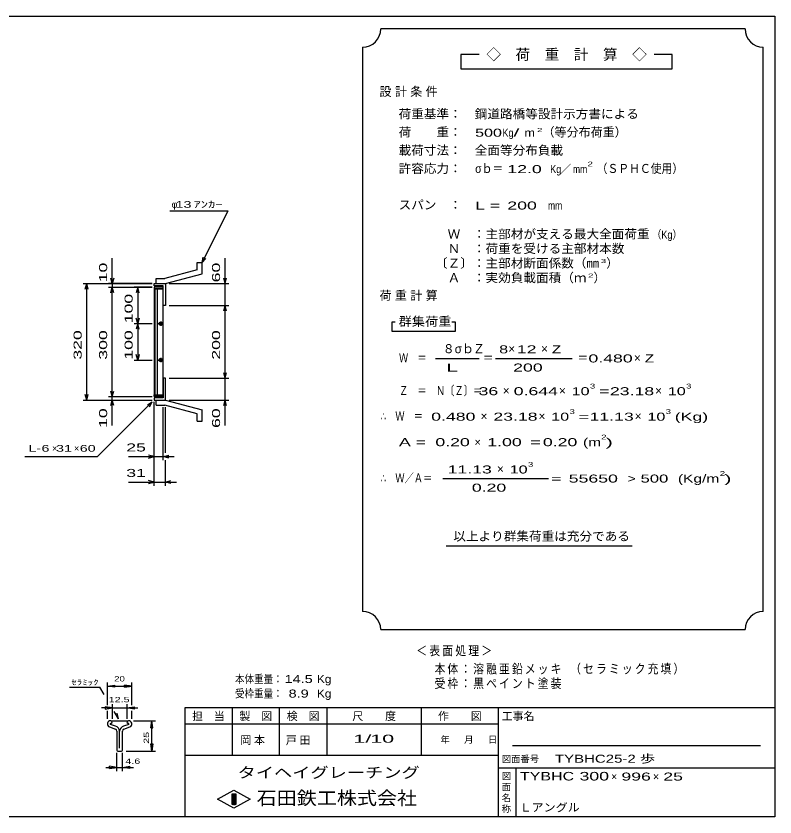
# Model space of a CAD drawing. Units: millimetres, scale not verified. Extents: x -1820 to 1724, y -1285 to 1059.
# Drawn here: x -359 to 1724, y -1141 to 1059 of the extents above; entities that cross this region are included whole.
import ezdxf
from ezdxf.enums import TextEntityAlignment as Align

# ---------------------------------------------------------------- set-up
doc = ezdxf.new("R2010")
doc.units = ezdxf.units.MM
doc.header["$LTSCALE"] = 10
for name, color, linetype, lineweight in [('0_2', 150, 'Continuous', 25), ('16', 3, 'Continuous', 25), ('19', 6, 'Continuous', 25), ('22', 2, 'Continuous', 25), ('32', 4, 'Continuous', 25)]:
    doc.layers.add(name, color=color, linetype=linetype, lineweight=lineweight)
doc.styles.add('ベクトル', font='')
doc.styles.get('ベクトル').set_extended_font_data('ベクトル')

msp = doc.modelspace()

# ---------------------------------------------------------------- linework, layer by layer
at = {"layer": '0_2'}
for p, q in [((-1736, 1059), (1724, 1059)), ((1724, 1059), (1724, -1141)), ((1724, -841), (104, -841)), ((104, -841), (104, -1141)), ((234, -841), (234, -971)), ((364, -971), (364, -841)), ((494, -841), (494, -971)), ((754, -971), (754, -841)), ((964, -841), (964, -1141)), ((964, -886), (104, -886)), ((1684, -946), (1004, -946)), ((104, -971), (964, -971)), ((964, -1006), (1724, -1006)), ((1014, -1141), (1014, -1006)), ((194, -1092), (239, -1067)), ((234, -1077), (244, -1077)), ((234, -1107), (234, -1077)), ((234, -1077), (236, -1077)), ((236, -1077), (236, -1107)), ((238, -1107), (238, -1077)), ((238, -1077), (240, -1077)), ((239, -1067), (284, -1092)), ((240, -1077), (240, -1107)), ((242, -1107), (242, -1077)), ((242, -1077), (244, -1077)), ((244, -1077), (244, -1107)), ((244, -1077), (244, -1107)), ((239, -1117), (194, -1092)), ((284, -1092), (239, -1117)), ((244, -1107), (234, -1107)), ((236, -1107), (238, -1107)), ((240, -1107), (242, -1107)), ((1724, -1141), (-1736, -1141))]:
    msp.add_line(p, q, dxfattribs=at)
at = {"layer": '16'}
for p, q in [((45, 314), (20, 314)), ((20, 314), (20, 309.5)), ((20, 309.5), (45, 309.5)), ((20, 309.5), (20, 18.5)), ((45, 309.5), (20, 309.5)), ((22, 309.5), (22, 18.5)), ((29, 18.5), (29, 309.5)), ((45, 309.5), (45, 314)), ((45, 18.5), (45, 309.5)), ((38, 220), (38, 208)), ((30, 214), (46, 214)), ((40, 217), (36, 217)), ((36, 211), (40, 211)), ((30, 114), (46, 114)), ((40, 117), (36, 117)), ((36, 111), (40, 111)), ((38, 120), (38, 108)), ((20, 18.5), (45, 18.5)), ((20, 14), (20, 18.5)), ((20, 18.5), (45, 18.5)), ((45, 14), (20, 14)), ((45, 18.5), (45, 14))]:
    msp.add_line(p, q, dxfattribs=at)
for centre, radius, start, end in [((36, 214), 3, 90, 270), ((38, 214), 4, 46.6, 133.4), ((38, 214), 4, 226.6, 313.4), ((40, 214), 3, 270, 90), ((36, 114), 3, 90, 270), ((38, 114), 4, 46.6, 133.4), ((38, 114), 4, 226.6, 313.4), ((40, 114), 3, 270, 90)]:
    msp.add_arc(centre, radius, start, end, dxfattribs=at)
at = {"layer": '19'}
for p, q in [((138, 382), (152, 382)), ((138, 362), (138, 382)), ((152, 351), (152, 382)), ((138, 362), (49, 338)), ((26, 338), (49, 338)), ((26, 324), (26, 338)), ((51, 324), (152, 351)), ((20, 318), (20, 324)), ((20, 324), (50, 324)), ((45, 318), (20, 318)), ((26, 324), (51, 324)), ((45, 264), (45, 318)), ((50, 324), (51, 323)), ((51, 323), (51, 264)), ((51, 264), (45, 264)), ((51, 64), (45, 64)), ((45, 64), (45, 10)), ((51, 5), (51, 64)), ((20, 10), (20, 4)), ((45, 10), (20, 10)), ((20, 4), (50, 4)), ((26, 4), (51, 4)), ((26, -10), (26, 4)), ((50, 4), (51, 5)), ((51, 4), (152, -23)), ((26, -10), (49, -10)), ((138, -34), (49, -10)), ((138, -54), (138, -34)), ((152, -54), (152, -23)), ((138, -54), (152, -54))]:
    msp.add_line(p, q, dxfattribs=at)
at = {"layer": '22', "color": 4}
for p, q in [((1642, 1023.5), (642, 1023.5)), ((592, 973.5), (592, -576.5)), ((1692, -576.5), (1692, 973.5)), ((912, 953.5), (862, 953.5)), ((862, 953.5), (862, 913.5)), ((1442, 953.5), (1392, 953.5)), ((1442, 913.5), (1442, 953.5)), ((862, 913.5), (1442, 913.5)), ((63, 524), (223, 524)), ((152, 382), (223, 524)), ((152, 382), (155, 396.6)), ((-95, 324), (-95, 394)), ((152, 382), (162, 393)), ((215, 324), (215, 394)), ((-95, 324), (-99, 339)), ((-91, 339), (-95, 324)), ((215, 324), (211, 339)), ((215, 324), (219, 339)), ((-175, 324), (15, 324)), ((-169, 309), (-165, 324)), ((-161, 309), (-165, 324)), ((-165, 4), (-165, 324)), ((15, 324), (-105, 324)), ((-105, 314), (15, 314)), ((-99, 299), (-95, 314)), ((-95, 324), (-95, 314)), ((-91, 299), (-95, 314)), ((-95, 14), (-95, 314)), ((15, 314), (-35, 314)), ((-25, 314), (-29, 299)), ((-21, 299), (-25, 314)), ((-25, 314), (-25, 214)), ((61, 324), (225, 324)), ((215, 264), (215, 324)), ((61, 264), (225, 264)), ((211, 249), (215, 264)), ((219, 249), (215, 264)), ((215, 64), (215, 264)), ((-25, 214), (-29, 229)), ((-21, 229), (-25, 214)), ((-35, 214), (15, 214)), ((-25, 214), (-29, 199)), ((-21, 199), (-25, 214)), ((-25, 214), (-25, 114)), ((682, 218.5), (672, 218.5)), ((672, 218.5), (672, 193.5)), ((847, 218.5), (837, 218.5)), ((847, 193.5), (847, 218.5)), ((672, 193.5), (847, 193.5)), ((-35, 114), (15, 114)), ((-25, 114), (-29, 129)), ((-21, 129), (-25, 114)), ((792, 118.5), (912, 118.5)), ((957, 118.5), (1167, 118.5)), ((215, 64), (211, 79)), ((215, 64), (219, 79)), ((61, 64), (225, 64)), ((215, 4), (215, 64)), ((-95, 14), (-99, 29)), ((-95, 14), (-91, 29)), ((-175, 4), (15, 4)), ((-165, 4), (-169, 19)), ((-165, 4), (-161, 19)), ((-105, 14), (15, 14)), ((-105, 4), (15, 4)), ((-99, -11), (-95, 4)), ((-95, 4), (-95, 14)), ((-91, -11), (-95, 4)), ((-95, -66), (-95, 4)), ((61, 4), (225, 4)), ((211, -11), (215, 4)), ((219, -11), (215, 4)), ((215, -66), (215, 4)), ((-135, -151), (15, -1)), ((2, -9), (15, -1)), ((7, -14), (15, -1)), ((20, -161), (20, -1)), ((20, -231), (20, -1)), ((45, -161), (45, -15)), ((51, -141), (51, -15)), ((-335, -151), (-135, -151)), ((-50, -151), (20, -151)), ((20, -151), (5, -147)), ((5, -155), (20, -151)), ((20, -151), (45, -151)), ((45, -151), (60, -147)), ((60, -155), (45, -151)), ((45, -151), (75, -151)), ((51, -231), (51, -161)), ((20, -221), (5, -217)), ((51, -221), (66, -217)), ((812, -211.5), (1102, -211.5)), ((-50, -221), (20, -221)), ((5, -225), (20, -221)), ((20, -221), (51, -221)), ((66, -225), (51, -221)), ((51, -221), (81, -221)), ((822, -396.5), (1332, -396.5)), ((642, -626.5), (1642, -626.5))]:
    msp.add_line(p, q, dxfattribs=at)
for centre, start, end in [((592, 1023.5), 270, 0), ((1692, 1023.5), 180, 270), ((592, -626.5), 0, 90), ((1692, -626.5), 90, 180)]:
    msp.add_arc(centre, 50, start, end, dxfattribs=at)
at = {"layer": '32'}
for p, q in [((-212.33, -784.5), (-129, -784.5)), ((-117.33, -804.5), (-129, -784.5)), ((-108, -833.5), (-108, -771.5)), ((-108, -781.5), (-88, -778.5)), ((-88, -784.5), (-108, -781.5)), ((-108, -781.5), (-41.33, -781.5)), ((-88, -784.5), (-88, -778.5)), ((-41.33, -781.5), (-61.33, -778.5)), ((-61.33, -784.5), (-61.33, -778.5)), ((-61.33, -784.5), (-41.33, -781.5)), ((-41.33, -833.5), (-41.33, -771.5)), ((-94.67, -871.5), (-94.67, -831.5)), ((-54.67, -831.5), (-54.67, -871.5)), ((-94.67, -841.5), (-124.67, -841.5)), ((-94.67, -841.5), (-114.67, -838.5)), ((-114.67, -838.5), (-114.67, -844.5)), ((-114.67, -844.5), (-94.67, -841.5)), ((-108, -871.5), (-108, -849.5)), ((-94.67, -841.5), (-54.67, -841.5)), ((-78, -871.5), (-89.67, -851.5)), ((-78, -871.5), (-81.67, -855.83)), ((-54.67, -841.5), (-34.67, -838.5)), ((-34.67, -844.5), (-54.67, -841.5)), ((-54.67, -841.5), (-24.67, -841.5)), ((-41.33, -871.5), (-41.33, -849.5)), ((-34.67, -838.5), (-34.67, -844.5)), ((-97.7, -876.5), (-50.87, -876.5)), ((-36.33, -876.5), (23.67, -876.5)), ((10.67, -896.5), (13.67, -876.5)), ((16.67, -896.5), (13.67, -876.5)), ((13.67, -959.83), (13.67, -876.5)), ((-102.6, -893.76), (-86.36, -899.46)), ((-85.66, -891.59), (-100.06, -886.53)), ((-99.53, -884.21), (-94.73, -881.88)), ((-94.73, -881.88), (-94.73, -881.11)), ((-49.34, -886.53), (-63.74, -891.59)), ((-63.04, -899.46), (-46.81, -893.76)), ((-54.67, -881.11), (-54.67, -881.88)), ((-54.67, -881.88), (-49.87, -884.21)), ((10.67, -896.5), (16.67, -896.5)), ((-82.37, -905.14), (-82.37, -957.54)), ((-74.67, -952.2), (-74.67, -905.3)), ((-67.03, -957.54), (-67.03, -905.14)), ((13.67, -959.83), (10.67, -939.83)), ((10.67, -939.83), (16.67, -939.83)), ((16.67, -939.83), (13.67, -959.83)), ((-82.33, -1014.83), (-82.33, -964.83)), ((-80.03, -959.87), (-69.37, -959.87)), ((-67, -1014.83), (-67, -964.83)), ((-56.33, -959.83), (23.67, -959.83)), ((-112.33, -1004.83), (-82.33, -1004.83)), ((-82.33, -1004.83), (-102.33, -1001.83)), ((-102.33, -1007.83), (-102.33, -1001.83)), ((-102.33, -1007.83), (-82.33, -1004.83)), ((-82.33, -1004.83), (-67, -1004.83)), ((-67, -1004.83), (-47, -1001.83)), ((-47, -1007.83), (-67, -1004.83)), ((-67, -1004.83), (-37, -1004.83)), ((-47, -1007.83), (-47, -1001.83))]:
    msp.add_line(p, q, dxfattribs=at)
for centre, radius, start, end in [((-99.03, -885.5), 9, 90.98, 246.68), ((-99.56, -881.32), 4.83, 2.5, 85.55), ((-49.84, -881.32), 4.83, 94.45, 177.5), ((-50.37, -885.5), 9, 293.32, 89.02002), ((-98.98, -885.55), 1.47, 111.91, 222.33), ((-88.36, -905.13), 6, 0, 70.58), ((-89.97, -906.31), 15.33, 3.78, 73.7), ((-59.44, -906.31), 15.33, 106.3, 176.22), ((-61.04, -905.13), 6, 109.42, 180), ((-50.42, -885.55), 1.47, 317.67, 68.08999), ((-80.03, -957.54), 2.33, 180, 270), ((-69.37, -957.54), 2.33, 270, 0)]:
    msp.add_arc(centre, radius, start, end, dxfattribs=at)

# ---------------------------------------------------------------- texts
at = {"layer": '0_2', "style": 'ベクトル'}
for s, height, p in [('担\u3000当', 21.99, (124, -864)), ('製\u3000図', 21.99, (254, -864)), ('検\u3000図', 21.99, (384, -864)), ('尺\u3000\u3000度', 21.99, (564, -864)), ('作\u3000\u3000図', 21.99, (799, -864)), ('工事名', 21.99, (974, -864)), ('年', 18.33, (806, -928.5)), ('月', 18.33, (871, -928.5)), ('日', 18.33, (936, -928.5)), ('図面番号', 18.33, (974, -981.5)), ('図', 18.33, (974, -1028.5)), ('面', 18.33, (974, -1058.5)), ('名', 18.33, (974, -1088.5)), ('称', 18.33, (974, -1118.5))]:
    msp.add_text(s, height=height, dxfattribs=at).set_placement(p, align=Align.MIDDLE_LEFT)
at = {"layer": '0_2', "color": 222, "style": 'ベクトル'}
for s, height, width, p in [('タイヘイグレーチング', 29.33, 1.25, (249, -1019)), ('石田鉄工株式会社', 36.66, 1.1, (301.5, -1089))]:
    msp.add_text(s, height=height, dxfattribs=dict(at, width=width)).set_placement(p, align=Align.MIDDLE_LEFT)
at = {"layer": '22', "style": 'ベクトル'}
for s, height, p in [('◇\u3000荷\u3000重\u3000計\u3000算\u3000◇', 29.33, (932, 953.5)), ('（等分布荷重）', 24.19, (1086, 740)), ('／', 21.99, (1134.5, 638.5)), ('φ', 18.33, (68, 541.5)), ('）', 24.19, (1261, 380)), ('）', 24.19, (1226, 340)), ('８', 24.19, (812, 145)), ('σｂ', 24.19, (845, 145)), ('Ｚ', 24.19, (895, 145)), ('×', 24.19, (992, 145)), ('×', 24.19, (1082, 145)), ('×', 24.19, (1337, 120)), ('×', 24.19, (977, 30)), ('×', 24.19, (1131, 30)), ('×', 24.19, (1395, 30)), ('×', 24.19, (916, -40)), ('×', 24.19, (1075, -40)), ('×', 24.19, (1339, -40)), ('×', 21.99, (899.5, -111.5)), ('×', 18.33, (-260, -128.5)), ('×', 18.33, (-200, -128.5)), ('×', 24.19, (961, -185)), ('×', 21.99, (1274, -1030)), ('×', 21.99, (1389, -1030))]:
    msp.add_text(s, height=height, dxfattribs=at).set_placement(p, align=Align.MIDDLE_LEFT)
for s, height, width, p in [('荷重基準：\u3000', 24.19, 1.05, (691, 790)), ('鋼道路橋等設計示方書による', 24.19, 1.05, (900, 790)), ('荷\u3000\u3000重：\u3000', 24.19, 1.05, (691, 740)), ('500', 21.99, 1.5, (901, 738.5)), ('Kg', 21.99, 0.85, (976, 738.5)), ('/', 21.99, 2, (1006, 738.5)), ('2', 11, 1.8, (1071, 746)), ('m', 21.99, 1.2, (1036, 738.5)), ('載荷寸法：\u3000', 24.19, 1.05, (691, 690)), ('全面等分布負載', 24.19, 1.05, (900, 690)), ('許容応力：\u3000', 24.19, 1.05, (691, 640)), ('σｂ＝', 24.19, 0.9, (901, 640)), (' 12.0', 21.99, 1.65, (976, 638.5)), ('Kg', 21.99, 0.85, (1107, 638.5)), ('mm', 21.99, 0.8, (1169.5, 638.5)), ('2', 13.2, 1.5, (1209.5, 652.5)), ('（ＳＰＨＣ使用）', 24.19, 0.9, (1234.5, 640)), (' 13 ', 18.33, 1.6, (68, 541.5)), ('ｱﾝｶｰ', 18.33, 1.6, (128, 541.5)), ('スパン\u3000：\u3000', 24.19, 1.05, (691, 540)), ('L =', 21.99, 1.65, (901, 538.5)), (' 200 ', 21.99, 1.65, (976, 538.5)), ('mm', 21.99, 0.8, (1101, 538.5)), ('\u3000Ｗ\u3000：主部材が支える最大全面荷重', 24.19, 1.05, (791, 460)), ('（Kg）', 21.99, 0.85, (1386, 458.5)), ('\u3000Ｎ\u3000：荷重を受ける主部材本数', 24.19, 1.05, (791, 420)), ('〔Ｚ〕：主部材断面係数（㎜', 24.19, 1.05, (791, 380)), ('3', 11, 1.8, (1246, 386)), ('\u3000Ａ\u3000：実効負載面積（ｍ', 24.19, 1.05, (791, 340)), ('2', 11, 1.8, (1211, 346)), ('群集荷重', 24.19, 1.1, (691, 220)), ('8', 21.99, 1.5, (967, 143.5)), (' 12 ', 21.99, 1.65, (1002, 143.5)), ('Z', 21.99, 1.4, (1112, 143.5)), ('Ｗ\u3000＝', 24.19, 0.75, (692, 120)), ('＝', 24.19, 0.9, (922, 120)), ('＝', 24.19, 0.9, (1182, 120)), ('0.480', 21.99, 1.65, (1212, 118.5)), ('Z', 21.99, 1.4, (1367, 118.5)), (' 200 ', 21.99, 1.65, (992, 93.5)), ('Ｚ\u3000＝\u3000Ｎ〔Ｚ〕＝', 24.19, 0.75, (692, 30)), ('3', 13.2, 1.5, (1216, 42.5)), ('3', 13.2, 1.5, (1480, 42.5)), (' 36 ', 21.99, 1.65, (897, 28.5)), ('0.644', 21.99, 1.65, (1007, 28.5)), ('10', 21.99, 1.5, (1166, 28.5)), ('=', 21.99, 1.7, (1241, 28.5)), ('23.18', 21.99, 1.65, (1271, 28.5)), ('10', 21.99, 1.5, (1430, 28.5)), ('3', 13.2, 1.5, (1160, -27.5)), ('3', 13.2, 1.5, (1424, -27.5)), ('∴\u3000Ｗ\u3000＝', 24.19, 0.75, (642, -40)), (' 0.480', 21.99, 1.65, (767, -41.5)), ('23.18', 21.99, 1.65, (951, -41.5)), ('10', 21.99, 1.5, (1110, -41.5)), ('=', 21.99, 1.7, (1185, -41.5)), ('11.13', 21.99, 1.65, (1215, -41.5)), ('10', 21.99, 1.5, (1374, -41.5)), ('(Kg)', 21.99, 1.65, (1449, -41.5)), ('A = ', 21.99, 1.65, (692, -111.5)), ('0.20', 21.99, 1.65, (792, -111.5)), ('1.00', 21.99, 1.65, (934.5, -111.5)), ('=', 21.99, 1.7, (1052, -111.5)), ('0.20', 21.99, 1.65, (1087, -111.5)), ('(m', 21.99, 1.45, (1197, -111.5)), ('2', 13.2, 1.5, (1247, -97.5)), (')', 21.99, 2, (1259.5, -111.5)), ('L-', 18.33, 1.6, (-325, -128.5)), (' 6 ', 18.33, 1.6, (-300, -128.5)), (' 31 ', 18.33, 1.6, (-260, -128.5)), (' 60 ', 18.33, 1.6, (-195, -128.5)), (' 25 ', 21.99, 1.65, (-70, -126)), (' 11.13', 21.99, 1.65, (812, -186.5)), ('10', 21.99, 1.5, (996, -186.5)), ('3', 13.2, 1.5, (1046, -172.5)), (' 31 ', 21.99, 1.65, (-70, -196)), ('∴\u3000Ｗ／Ａ＝', 24.19, 0.75, (642, -210)), ('2', 13.2, 1.5, (1572.5, -197.5)), ('=', 21.99, 1.7, (1109.5, -211.5)), (' 55650 ', 21.99, 1.65, (1144.5, -211.5)), ('>', 21.99, 1.3, (1319.5, -211.5)), (' 500 ', 21.99, 1.55, (1342.5, -211.5)), ('(Kg/m', 21.99, 1.45, (1457.5, -211.5)), (')', 21.99, 2, (1585, -211.5)), ('0.20', 21.99, 1.65, (892, -236.5)), ('以上より群集荷重は充分である', 24.19, 1.05, (841, -370)), ('本体重量：', 21.99, 0.85, (242, -762)), (' 14.5', 21.99, 1.35, (367, -762)), ('Kg', 21.99, 1.1, (467, -762)), ('受枠重量：', 21.99, 0.85, (242, -802)), ('  8.9', 21.99, 1.35, (367, -802)), ('Kg', 21.99, 1.1, (467, -802)), ('1/', 21.99, 2, (567, -926)), (' 10 ', 21.99, 2, (597, -926)), ('TYBHC25-2 歩', 21.99, 1.4, (1120, -981)), ('TYBHC', 23.46, 1.4, (1024, -1029)), (' 300 ', 23.46, 1.55, (1174, -1029)), (' 996 ', 21.99, 1.65, (1289, -1030)), (' 25 ', 21.99, 1.65, (1404, -1030)), ('Ｌアングル', 21.99, 1.1, (1023, -1115))]:
    msp.add_text(s, height=height, dxfattribs=dict(at, width=width)).set_placement(p, align=Align.MIDDLE_LEFT)
at = {"layer": '22', "style": 'ベクトル', "width": 1.65}
for s, p in [(' 10 ', (-120, 314)), (' 60 ', (190, 314)), (' 100 ', (-50, 201.5)), (' 320 ', (-190, 101.5)), (' 300 ', (-120, 101.5)), (' 100 ', (-50, 101.5)), (' 200 ', (190, 101.5)), (' 10 ', (-120, -86)), (' 60 ', (190, -86))]:
    msp.add_text(s, height=21.99, rotation=90, dxfattribs=at).set_placement(p, align=Align.MIDDLE_LEFT)
at = {"layer": '22', "attachment_point": 4, "style": 'ベクトル'}
for s, insert, char_height in [('\\T1.28;設計条件', (638.5, 850), 24.19), ('\\T1.28;荷重計算', (638.5, 290), 24.19), ('\\T1.5;\\W2;\\~L\\~', (797, 93.5), 21.99), ('\\T1.2;\\W0.85;＜表面処理＞', (739.5, -685.5), 25.66), ('\\T1.19;\\W0.85;本体：溶融亜鉛メッキ', (789.5, -735.5), 25.66), ('\\T1.19;\\W0.85;（セラミック充填）', (1162, -735.5), 25.66), ('\\T1.19;\\W0.85;受枠：黒ペイント塗装', (789.5, -775.5), 25.66), ('\\T1.25;岡本\u3000', (256.5, -931), 21.99), ('\\T1.25;戸田\u3000', (381.5, -931.5), 21.99)]:
    msp.add_mtext(s, dxfattribs=dict(at, insert=insert, char_height=char_height))
at = {"layer": '32', "color": 2, "style": 'ベクトル'}
for s, width, p in [('ｾﾗﾐｯｸ', 1.5, (-207.33, -771.5)), ('20', 1.35, (-89.67, -761.5)), ('12.5', 1.5, (-104.67, -818.5)), (' 4.6 ', 1.5, (-67, -987.83))]:
    msp.add_text(s, height=14.66, dxfattribs=dict(at, width=width)).set_placement(p, align=Align.MIDDLE_LEFT)
at = {"layer": '32', "color": 2, "style": 'ベクトル', "width": 1.5}
msp.add_text(' 25 ', height=14.66, rotation=90, dxfattribs=at).set_placement((-1.33, -948.17), align=Align.MIDDLE_LEFT)

doc.saveas('drawing.dxf')
